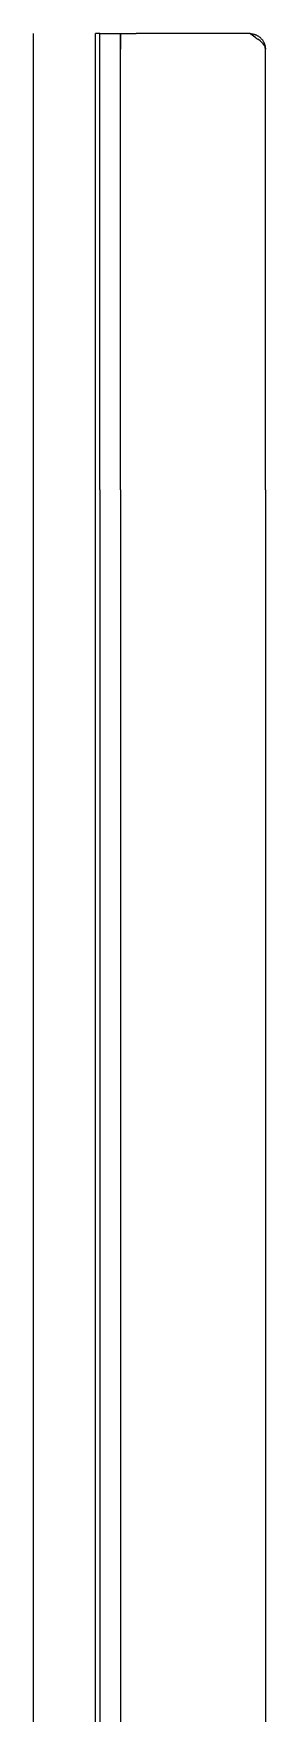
# Model space of a CAD drawing. Header units: millimetres. Extents: x -1893 to 2799, y -925 to 2353.
# Drawn here: x 1237.6 to 1293.6, y 583.9 to 988.9 of the extents above; entities that cross this region are included whole.
import ezdxf

# ---------------------------------------------------------------- set-up
doc = ezdxf.new("R2010")
doc.units = ezdxf.units.MM
doc.header["$MEASUREMENT"] = 0
doc.layers.add('Utwórz2D linie widoczne', color=7, linetype='Continuous', true_color=0x000000)

msp = doc.modelspace()

# ---------------------------------------------------------------- linework, layer by layer
at = {"layer": 'Utwórz2D linie widoczne'}
for p, q in [((1237.61, -51.07), (1237.61, 988.93)), ((1252.61, -51.07), (1252.61, 988.93)), ((1253.61, 988.93), (1252.61, 988.93)), ((1253.61, 878.93), (1253.61, 988.93)), ((1253.61, 988.93), (1257.41, 988.93)), ((1257.41, 988.93), (1258.61, 988.93)), ((1258.61, 878.93), (1258.61, 988.93)), ((1258.61, 988.93), (1258.61, 985.22)), ((1258.62, 988.93), (1262.41, 988.93)), ((1289.81, 988.93), (1262.41, 988.93)), ((1291.31, 987.95), (1289.81, 988.93)), ((1289.81, 988.93), (1289.94, 988.93)), ((1289.94, 988.93), (1290.07, 988.92)), ((1290.07, 988.92), (1290.21, 988.91)), ((1290.21, 988.91), (1290.34, 988.9)), ((1290.34, 988.9), (1290.47, 988.88)), ((1290.47, 988.88), (1290.59, 988.85)), ((1290.59, 988.85), (1290.72, 988.82)), ((1290.72, 988.82), (1290.85, 988.79)), ((1290.85, 988.79), (1290.97, 988.75)), ((1290.97, 988.75), (1291.1, 988.71)), ((1291.1, 988.71), (1291.22, 988.66)), ((1291.22, 988.66), (1291.34, 988.61)), ((1291.34, 988.61), (1291.46, 988.56)), ((1291.46, 988.56), (1291.58, 988.5)), ((1291.58, 988.5), (1291.69, 988.43)), ((1291.69, 988.43), (1291.81, 988.37)), ((1291.81, 988.37), (1291.92, 988.3)), ((1291.92, 988.3), (1292.03, 988.22)), ((1292.03, 988.22), (1292.13, 988.14)), ((1291.31, 987.95), (1291.56, 987.78)), ((1291.56, 987.78), (1291.81, 987.6)), ((1292.05, 987.41), (1291.81, 987.6)), ((1292.3, 987.21), (1292.05, 987.41)), ((1292.13, 988.14), (1292.23, 988.06)), ((1292.23, 988.06), (1292.33, 987.98)), ((1292.53, 987), (1292.3, 987.21)), ((1292.33, 987.98), (1292.43, 987.89)), ((1292.43, 987.89), (1292.52, 987.8)), ((1292.52, 987.8), (1292.61, 987.7)), ((1292.53, 987), (1292.67, 986.87)), ((1292.61, 987.7), (1292.7, 987.6)), ((1292.67, 986.87), (1292.81, 986.73)), ((1292.7, 987.6), (1292.78, 987.5)), ((1292.78, 987.5), (1292.86, 987.4)), ((1292.81, 986.73), (1292.95, 986.59)), ((1292.86, 987.4), (1292.94, 987.29)), ((1292.94, 987.29), (1293.01, 987.18)), ((1293.02, 986.51), (1292.95, 986.59)), ((1293.01, 987.18), (1293.08, 987.07)), ((1293.09, 986.42), (1293.02, 986.51)), ((1293.08, 987.07), (1293.15, 986.95)), ((1293.16, 986.33), (1293.09, 986.42)), ((1293.15, 986.95), (1293.21, 986.84)), ((1293.22, 986.24), (1293.16, 986.33)), ((1293.21, 986.84), (1293.27, 986.72)), ((1293.28, 986.15), (1293.22, 986.24)), ((1293.27, 986.72), (1293.32, 986.6)), ((1293.34, 986.05), (1293.28, 986.15)), ((1293.32, 986.6), (1293.37, 986.48)), ((1293.34, 986.05), (1293.37, 986)), ((1293.37, 986.48), (1293.41, 986.35)), ((1293.37, 986), (1293.4, 985.94)), ((1293.4, 985.94), (1293.43, 985.88)), ((1293.41, 986.35), (1293.45, 986.23)), ((1293.43, 985.88), (1293.46, 985.82)), ((1293.45, 986.23), (1293.49, 986.1)), ((1293.46, 985.82), (1293.48, 985.76)), ((1293.48, 985.76), (1293.51, 985.7)), ((1293.49, 986.1), (1293.52, 985.97)), ((1293.51, 985.7), (1293.53, 985.64)), ((1293.52, 985.97), (1293.54, 985.85)), ((1293.54, 985.59), (1293.53, 985.64)), ((1293.54, 985.85), (1293.57, 985.72)), ((1293.56, 985.54), (1293.54, 985.59)), ((1293.57, 985.49), (1293.56, 985.54)), ((1293.57, 985.72), (1293.58, 985.59)), ((1293.58, 985.44), (1293.57, 985.49)), ((1293.58, 985.59), (1293.6, 985.46)), ((1293.59, 985.39), (1293.58, 985.44)), ((1293.6, 985.34), (1293.59, 985.39)), ((1293.6, 985.46), (1293.61, 985.32)), ((1293.6, 985.29), (1293.6, 985.34)), ((1293.61, 985.24), (1293.6, 985.29)), ((1293.61, 985.32), (1293.61, 985.19)), ((1293.61, 985.19), (1293.61, 985.24)), ((1293.61, 985.13), (1293.61, 985.19)), ((1293.61, 878.93), (1293.61, 985.13)), ((1253.61, 878.93), (1253.61, 468.93)), ((1258.61, 878.93), (1258.61, 468.93)), ((1293.61, 878.93), (1293.61, 468.93))]:
    msp.add_line(p, q, dxfattribs=at)

doc.saveas('drawing.dxf')
